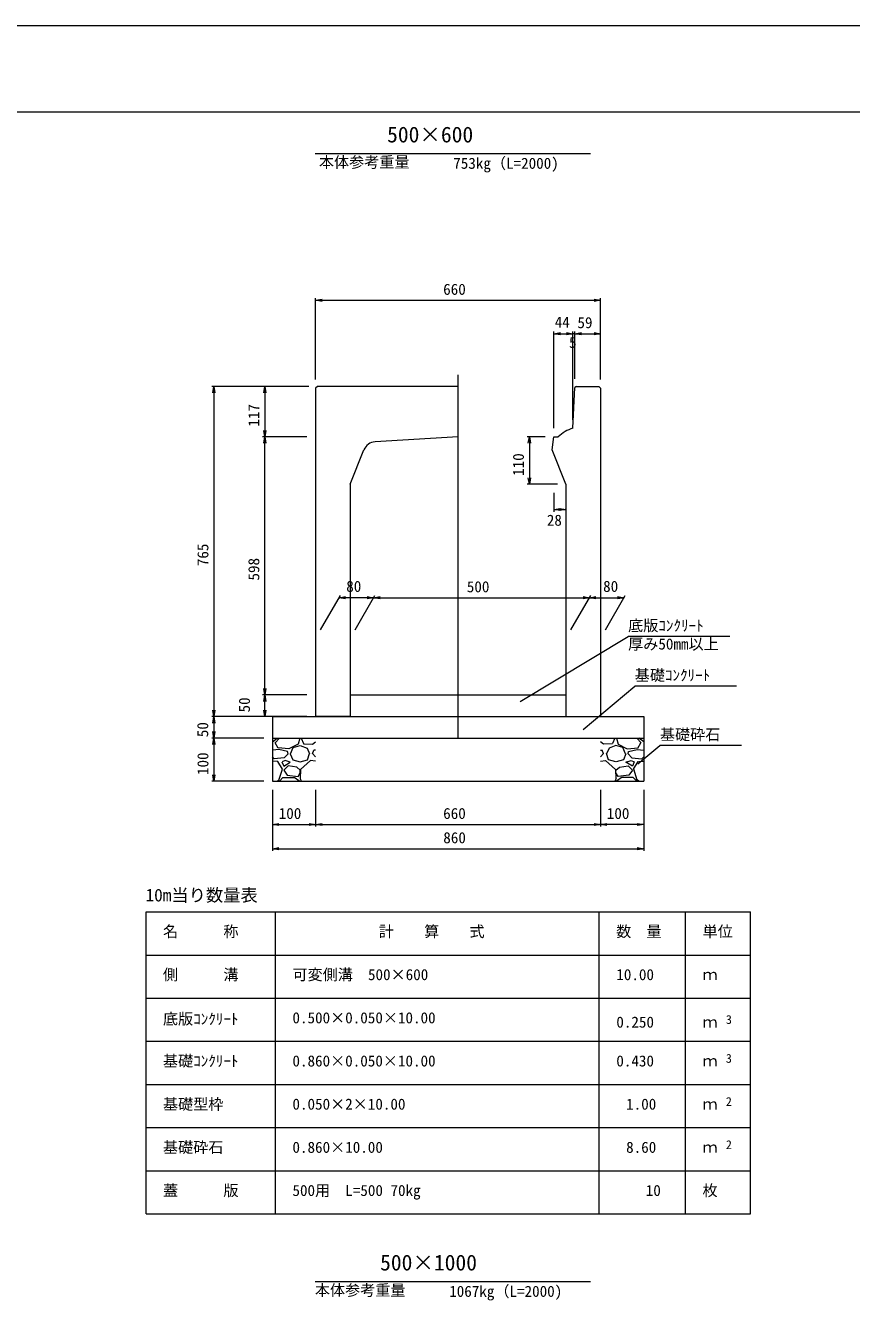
# Model space of a CAD drawing. Units: millimetres, scale not verified. Extents: x 2 to 84102, y -2 to 59398.
# Drawn here: x 20101 to 39237, y 29860 to 59398 of the extents above; entities that cross this region are included whole.
import ezdxf
from ezdxf.enums import TextEntityAlignment as Align

# ---------------------------------------------------------------- set-up
doc = ezdxf.new("R2010")
doc.units = ezdxf.units.MM
doc.header["$LTSCALE"] = 100
for name, color, linetype, lineweight in [('0_2', 7, 'Continuous', 9), ('D-STR-DIM', 7, 'Continuous', 18), ('D-STR-DIM（寸法）', 7, 'Continuous', 18), ('D-STR-HTXT（旗揚げ）', 4, 'Continuous', 18), ('D-STR-STRn（構造物）', 7, 'Continuous', 18), ('D-STR（構造物外形線）', 1, 'Continuous', 18), ('D-TTL(外枠）', 2, 'Continuous', 18), ('DEFPOINTS_3', 8, 'Continuous', 18), ('作図レイヤ', 1, 'Continuous', 18)]:
    doc.layers.add(name, color=color, linetype=linetype, lineweight=lineweight)
doc.layers.add('D-STR-TXT（文字）', color=7, linetype='Continuous')
doc.styles.add('ＭＳ ゴシック', font='')
doc.styles.get('ＭＳ ゴシック').set_extended_font_data('MS Gothic')

msp = doc.modelspace()

# ---------------------------------------------------------------- linework, layer by layer
at = {"layer": '0_2'}
for p, q in [((26822.1, 53031.7), (26972.1, 53056.7)), ((26972.1, 53006.7), (26822.1, 53031.7)), ((33272.1, 53056.7), (33422.1, 53031.7)), ((33422.1, 53031.7), (33272.1, 53006.7)), ((32342.1, 52257.8), (32492.1, 52282.8)), ((32492.1, 52232.8), (32342.1, 52257.8)), ((32632.1, 52282.8), (32782.1, 52257.8)), ((32782.1, 52257.8), (32632.1, 52232.8)), ((32830.4, 52257.8), (32980.4, 52282.8)), ((32980.4, 52232.8), (32830.4, 52257.8)), ((33272.1, 52282.8), (33422.1, 52257.8)), ((33422.1, 52257.8), (33272.1, 52232.8)), ((24440.5, 50888.3), (24465.5, 51038.3)), ((24465.5, 51038.3), (24490.5, 50888.3)), ((25619.8, 50888.3), (25644.8, 51038.3)), ((25644.8, 51038.3), (25669.8, 50888.3)), ((25644.8, 49868.3), (25619.8, 50018.3)), ((25669.8, 50018.3), (25644.8, 49868.3)), ((25619.8, 49718.3), (25644.8, 49868.3)), ((25644.8, 49868.3), (25669.8, 49718.3)), ((31749.9, 49718.3), (31774.9, 49868.3)), ((31774.9, 49868.3), (31799.9, 49718.3)), ((31774.9, 48768.3), (31749.9, 48918.3)), ((31799.9, 48918.3), (31774.9, 48768.3)), ((32342.1, 48183.3), (32492.1, 48208.3)), ((32492.1, 48158.3), (32342.1, 48183.3)), ((32472.1, 48208.3), (32622.1, 48183.3)), ((32622.1, 48183.3), (32472.1, 48158.3)), ((27366.8, 46140.6), (27516.8, 46165.6)), ((27516.8, 46115.6), (27366.8, 46140.6)), ((28016.8, 46165.6), (28166.8, 46140.6)), ((28166.8, 46140.6), (28016.8, 46115.6)), ((28166.8, 46140.6), (28316.8, 46165.6)), ((28316.8, 46115.6), (28166.8, 46140.6)), ((33016.8, 46165.6), (33166.8, 46140.6)), ((33166.8, 46140.6), (33016.8, 46115.6)), ((33166.8, 46140.6), (33316.8, 46165.6)), ((33316.8, 46115.6), (33166.8, 46140.6)), ((33816.8, 46165.6), (33966.8, 46140.6)), ((33966.8, 46140.6), (33816.8, 46115.6)), ((25644.8, 43888.3), (25619.8, 44038.3)), ((25669.8, 44038.3), (25644.8, 43888.3)), ((25619.8, 43738.3), (25644.8, 43888.3)), ((25644.8, 43888.3), (25669.8, 43738.3)), ((24465.5, 43388.3), (24440.5, 43538.3)), ((24490.5, 43538.3), (24465.5, 43388.3)), ((25644.8, 43388.3), (25619.8, 43538.3)), ((25669.8, 43538.3), (25644.8, 43388.3)), ((24440.5, 43238.3), (24465.5, 43388.3)), ((24465.5, 43388.3), (24490.5, 43238.3)), ((24465.5, 42888.3), (24440.5, 43038.3)), ((24440.5, 42738.3), (24465.5, 42888.3)), ((24490.5, 43038.3), (24465.5, 42888.3)), ((24465.5, 42888.3), (24490.5, 42738.3)), ((24465.5, 41888.3), (24440.5, 42038.3)), ((24490.5, 42038.3), (24465.5, 41888.3)), ((25822.1, 40888.3), (25972.1, 40913.3)), ((25972.1, 40863.3), (25822.1, 40888.3)), ((26672.1, 40913.3), (26822.1, 40888.3)), ((26822.1, 40888.3), (26672.1, 40863.3)), ((26822.1, 40888.3), (26972.1, 40913.3)), ((26972.1, 40863.3), (26822.1, 40888.3)), ((33272.1, 40913.3), (33422.1, 40888.3)), ((33422.1, 40888.3), (33272.1, 40863.3)), ((33422.1, 40888.3), (33572.1, 40913.3)), ((33572.1, 40863.3), (33422.1, 40888.3)), ((34272.1, 40913.3), (34422.1, 40888.3)), ((34422.1, 40888.3), (34272.1, 40863.3)), ((25822.1, 40326), (25972.1, 40351)), ((25972.1, 40301), (25822.1, 40326)), ((34272.1, 40351), (34422.1, 40326)), ((34422.1, 40326), (34272.1, 40301))]:
    msp.add_line(p, q, dxfattribs=at)
at = {"layer": '0_2', "lineweight": 18}
for p, q in [((26822.1, 53031.7), (26842.1, 53031.7)), ((33422.1, 53031.7), (33402.1, 53031.7)), ((32342.1, 52257.8), (32362.1, 52257.8)), ((32782.1, 52257.8), (32762.1, 52257.8)), ((32830.4, 52257.8), (32850.4, 52257.8)), ((33422.1, 52257.8), (33402.1, 52257.8)), ((24465.5, 51038.3), (24465.5, 51018.3)), ((25644.8, 51038.3), (25644.8, 51018.3)), ((25644.8, 49868.3), (25644.8, 49888.3)), ((25644.8, 49868.3), (25644.8, 49848.3)), ((31774.9, 49868.3), (31774.9, 49848.3)), ((31774.9, 48768.3), (31774.9, 48788.3)), ((32342.1, 48183.3), (32362.1, 48183.3)), ((32622.1, 48183.3), (32602.1, 48183.3)), ((27366.8, 46140.6), (27386.8, 46140.6)), ((28166.8, 46140.6), (28146.8, 46140.6)), ((28166.8, 46140.6), (28186.8, 46140.6)), ((33166.8, 46140.6), (33146.8, 46140.6)), ((33166.8, 46140.6), (33186.8, 46140.6)), ((33966.8, 46140.6), (33946.8, 46140.6)), ((25644.8, 43888.3), (25644.8, 43908.3)), ((25644.8, 43888.3), (25644.8, 43868.3)), ((24465.5, 43388.3), (24465.5, 43408.3)), ((24465.5, 43388.3), (24465.5, 43368.3)), ((25644.8, 43388.3), (25644.8, 43408.3)), ((24465.5, 42888.3), (24465.5, 42908.3)), ((24465.5, 42888.3), (24465.5, 42868.3)), ((24465.5, 41888.3), (24465.5, 41908.3)), ((25822.1, 40888.3), (25842.1, 40888.3)), ((26822.1, 40888.3), (26802.1, 40888.3)), ((26822.1, 40888.3), (26842.1, 40888.3)), ((33422.1, 40888.3), (33402.1, 40888.3)), ((33422.1, 40888.3), (33442.1, 40888.3)), ((34422.1, 40888.3), (34402.1, 40888.3)), ((25822.1, 40326), (25842.1, 40326)), ((34422.1, 40326), (34402.1, 40326))]:
    msp.add_line(p, q, dxfattribs=at)
at = {"layer": 'D-STR-DIM'}
for p, q in [((25822.1, 41688.3), (25822.1, 40276)), ((26822.1, 41688.3), (26822.1, 40838.3)), ((33422.1, 41688.3), (33422.1, 40838.3)), ((34422.1, 41688.3), (34422.1, 40276)), ((25842.1, 40888.3), (26802.1, 40888.3)), ((26842.1, 40888.3), (33402.1, 40888.3)), ((34402.1, 40888.3), (33442.1, 40888.3)), ((25842.1, 40326), (34402.1, 40326))]:
    msp.add_line(p, q, dxfattribs=at)
at = {"layer": 'D-STR-DIM（寸法）'}
for p, q in [((26822.1, 51198.3), (26822.1, 53081.7)), ((26842.1, 53031.7), (33402.1, 53031.7)), ((33422.1, 51198.3), (33422.1, 53081.7)), ((32342.1, 50068.3), (32342.1, 52307.8)), ((32782.1, 50265.7), (32782.1, 52307.8)), ((32830.4, 51208.3), (32830.4, 52307.8)), ((33422.1, 51198.3), (33422.1, 52307.8)), ((32362.1, 52257.8), (32762.1, 52257.8)), ((32830.4, 52257.8), (32782.1, 52257.8)), ((32850.4, 52257.8), (33402.1, 52257.8)), ((26662.1, 51038.3), (24415.5, 51038.3)), ((24465.5, 51018.3), (24465.5, 43408.3)), ((25644.8, 51018.3), (25644.8, 49888.3)), ((26622.1, 49868.3), (25594.8, 49868.3)), ((25644.8, 43908.3), (25644.8, 49848.3)), ((32142.1, 49868.3), (31724.9, 49868.3)), ((31774.9, 49848.3), (31774.9, 48788.3)), ((32422.1, 48768.3), (31724.9, 48768.3)), ((32342.1, 48568.3), (32342.1, 48133.3)), ((32622.1, 48568.3), (32622.1, 48133.3)), ((32362.1, 48183.3), (32602.1, 48183.3)), ((26937.6, 45397.3), (27395.6, 46190.6)), ((28146.8, 46140.6), (27386.8, 46140.6)), ((27737.6, 45397.3), (28195.6, 46190.6)), ((28186.8, 46140.6), (33146.8, 46140.6)), ((32737.6, 45397.3), (33195.6, 46190.6)), ((33186.8, 46140.6), (33946.8, 46140.6)), ((33537.6, 45397.3), (33995.6, 46190.6)), ((26622.1, 43888.3), (25594.8, 43888.3)), ((25644.8, 43408.3), (25644.8, 43868.3)), ((25622.1, 43388.3), (24415.5, 43388.3)), ((26622.1, 43388.3), (24415.5, 43388.3)), ((24465.5, 43368.3), (24465.5, 42908.3)), ((25622.1, 42888.3), (24415.5, 42888.3)), ((24465.5, 42868.3), (24465.5, 41908.3)), ((25622.1, 41888.3), (24415.5, 41888.3))]:
    msp.add_line(p, q, dxfattribs=at)
at = {"layer": 'D-STR-HTXT（旗揚げ）'}
for p, q in [((26815.5, 56434), (33193.9, 56434)), ((31559.2, 43734.4), (34062.1, 45241.1)), ((36421.9, 45241.1), (34062.1, 45241.1)), ((33022.9, 43090.2), (34214.6, 44091.5)), ((36574.5, 44091.5), (34214.6, 44091.5)), ((34289.9, 42291.1), (34798.3, 42717.3)), ((36684.6, 42717.3), (34798.3, 42717.3)), ((22893.4, 38863.8), (36893.4, 38863.8)), ((22893.4, 31863.8), (22893.4, 38863.8)), ((25893.4, 31863.8), (25893.4, 38863.8)), ((33393.4, 31863.8), (33393.4, 38863.8)), ((35393.4, 31863.8), (35393.4, 38863.8)), ((36893.4, 31863.8), (36893.4, 38863.8)), ((22893.4, 37863.8), (36893.4, 37863.8)), ((22893.4, 36863.8), (36893.4, 36863.8)), ((22893.4, 35863.8), (36893.4, 35863.8)), ((22893.4, 34863.8), (36893.4, 34863.8)), ((22893.4, 33863.8), (36893.4, 33863.8)), ((22893.4, 32863.8), (36893.4, 32863.8)), ((22893.4, 31863.8), (36893.4, 31863.8)), ((26815.5, 30300.2), (33193.9, 30300.2))]:
    msp.add_line(p, q, dxfattribs=at)
at = {"layer": 'D-STR-STRn（構造物）'}
for p, q in [((30122.1, 42888.3), (30122.1, 51307.1)), ((27622.1, 43888.3), (32622.1, 43888.3)), ((25822.1, 43388.3), (34422.1, 43388.3)), ((25822.1, 43388.3), (25822.1, 41888.3)), ((34422.1, 43388.3), (34422.1, 41888.3)), ((25822.1, 42888.3), (34422.1, 42888.3)), ((25822.1, 42801.3), (25934.7, 42888.3)), ((25883.9, 42777.9), (25983.3, 42888.3)), ((26454.2, 42887.8), (26414.2, 42747.8)), ((26488.3, 42888.3), (26542.2, 42760.2)), ((33756, 42888.3), (33702.1, 42760.2)), ((33790.1, 42887.8), (33830.1, 42747.8)), ((34360.4, 42777.9), (34261, 42888.3)), ((34422.1, 42801.3), (34309.6, 42888.3)), ((25974.8, 42626.7), (25822.1, 42610.6)), ((25955.8, 42657.3), (25885.8, 42777.3)), ((26203.2, 42639.9), (25953.2, 42659.9)), ((26173.5, 42578.4), (25973.5, 42628.4)), ((26184, 42527.2), (26174, 42577.2)), ((26414.4, 42747.1), (26204.4, 42637.1)), ((26243.6, 42527.8), (26303.6, 42667.8)), ((26304, 42667.8), (26464, 42717.8)), ((26463.5, 42717.8), (26623.5, 42657.8)), ((26543.3, 42757.3), (26753.3, 42747.3)), ((26624, 42657.5), (26684, 42527.5)), ((26753.7, 42528.1), (26783.7, 42608.1)), ((26753.9, 42748.6), (26822.1, 42801.3)), ((26822.1, 42610.6), (26784.8, 42606.7)), ((33490.4, 42748.6), (33422.1, 42801.3)), ((33422.1, 42610.6), (33459.5, 42606.7)), ((33490.6, 42528.1), (33460.6, 42608.1)), ((33701, 42757.3), (33491, 42747.3)), ((33620.3, 42657.5), (33560.3, 42527.5)), ((33780.8, 42717.8), (33620.8, 42657.8)), ((33940.3, 42667.8), (33780.3, 42717.8)), ((33829.9, 42747.1), (34039.9, 42637.1)), ((34000.6, 42527.8), (33940.6, 42667.8)), ((34041, 42639.9), (34291, 42659.9)), ((34060.3, 42527.2), (34070.3, 42577.2)), ((34070.8, 42578.4), (34270.8, 42628.4)), ((34269.5, 42626.7), (34422.1, 42610.6)), ((34288.4, 42657.3), (34358.4, 42777.3)), ((25863.6, 42411.1), (25822.1, 42456.3)), ((25944.2, 42346.8), (25822.1, 42357)), ((26093.2, 42428.4), (25863.2, 42408.4)), ((26056.1, 42168.4), (25946.1, 42348.4)), ((26043.5, 42337.9), (26083.5, 42237.9)), ((26113.8, 42367.5), (26043.8, 42337.5)), ((26083.5, 42238.1), (26233.5, 42328.1)), ((26183.8, 42247.8), (26083.8, 42147.8)), ((26183.9, 42527.9), (26093.9, 42427.9)), ((26234.2, 42328), (26114.2, 42368)), ((26385, 42218.4), (26185, 42248.4)), ((26233, 42528.1), (26293, 42388.1)), ((26293.1, 42387.1), (26463.1, 42337.1)), ((26464.4, 42337.2), (26634.4, 42387.2)), ((26704.1, 42367.8), (26474.1, 42157.8)), ((26633.6, 42388.3), (26683.6, 42528.3)), ((26822.1, 42357), (26704.2, 42366.8)), ((26822.1, 42456.3), (26753.6, 42531.1)), ((33422.1, 42456.3), (33490.7, 42531.1)), ((33422.1, 42357), (33540.1, 42366.8)), ((33540.2, 42367.8), (33770.2, 42157.8)), ((33610.7, 42388.3), (33560.7, 42528.3)), ((33779.9, 42337.2), (33609.9, 42387.2)), ((33951.2, 42387.1), (33781.2, 42337.1)), ((33859.3, 42218.4), (34059.3, 42248.4)), ((34011.3, 42528.1), (33951.3, 42388.1)), ((34010.1, 42328), (34130.1, 42368)), ((34160.8, 42238.1), (34010.8, 42328.1)), ((34060.4, 42527.9), (34150.4, 42427.9)), ((34060.5, 42247.8), (34160.5, 42147.8)), ((34130.5, 42367.5), (34200.5, 42337.5)), ((34151.1, 42428.4), (34381.1, 42408.4)), ((34200.8, 42337.9), (34160.8, 42237.9)), ((34188.2, 42168.4), (34298.2, 42348.4)), ((34300.1, 42346.8), (34422.1, 42357)), ((34380.7, 42411.1), (34422.1, 42456.3)), ((25974, 41917.5), (26054, 42167.5)), ((25983.3, 41888.3), (26063.9, 41977.9)), ((26063.9, 41977.9), (26323.9, 41977.9)), ((26083.6, 42148.2), (26163.6, 42028.2)), ((26164.2, 42027.4), (26414.2, 41997.4)), ((26323.6, 41980.1), (26453.6, 41890.1)), ((26466, 42145.8), (26386, 42215.8)), ((26414.2, 41998), (26464.2, 42088)), ((26462.2, 41950.2), (26488.3, 41888.3)), ((26473.4, 42158.3), (26463.4, 41948.3)), ((26463.9, 42087.9), (26463.9, 42147.9)), ((33782.1, 41950.2), (33756, 41888.3)), ((33770.9, 42158.3), (33780.9, 41948.3)), ((33778.3, 42145.8), (33858.3, 42215.8)), ((33830.1, 41998), (33780.1, 42088)), ((33780.4, 42087.9), (33780.4, 42147.9)), ((33920.7, 41980.1), (33790.7, 41890.1)), ((34080.1, 42027.4), (33830.1, 41997.4)), ((34180.4, 41977.9), (33920.4, 41977.9)), ((34160.7, 42148.2), (34080.7, 42028.2)), ((34261, 41888.3), (34180.4, 41977.9)), ((34270.3, 41917.5), (34190.3, 42167.5)), ((25822.1, 41888.3), (34422.1, 41888.3)), ((25934.7, 41888.3), (25973.9, 41918.6)), ((34309.5, 41888.3), (34270.4, 41918.6))]:
    msp.add_line(p, q, dxfattribs=at)
at = {"layer": 'D-STR（構造物外形線）'}
for p, q in [((26862.1, 51038.3), (26822.1, 50998.3)), ((26822.1, 50998.3), (26822.1, 43388.3)), ((30122.1, 51038.3), (26862.1, 51038.3)), ((32782.1, 50065.7), (32830.6, 51008.3)), ((32862.1, 51038.3), (32830.6, 51008.3)), ((32862.1, 51038.3), (33382.1, 51038.3)), ((33382.1, 51038.3), (33422.1, 50998.3)), ((33422.1, 50998.3), (33422.1, 43388.3)), ((30122.1, 49868.3), (28201.4, 49753)), ((32303.5, 49565), (32342.1, 49868.3)), ((32342.1, 49868.3), (32442.1, 49868.3)), ((27622.1, 48768.3), (27940.8, 49565)), ((32622.1, 48768.3), (32303.5, 49565)), ((27622.1, 48768.3), (27622.1, 43388.3)), ((32622.1, 48768.3), (32622.1, 43388.3)), ((27622.1, 43388.3), (26822.1, 43388.3)), ((32622.1, 43388.3), (33422.1, 43388.3))]:
    msp.add_line(p, q, dxfattribs=at)
for centre, radius, start, end in [((33001.5, 49296.3), 800, 105.91092, 134.35825), ((28219.4, 49453.6), 300, 93.43363, 158.19859)]:
    msp.add_arc(centre, radius, start, end, dxfattribs=at)
at = {"layer": 'D-TTL(外枠）'}
msp.add_line((2502.5, 57397.9), (82002.5, 57397.9), dxfattribs=at)
at = {"layer": 'DEFPOINTS_3'}
msp.add_line((2.5, 59397.9), (84102.5, 59397.9), dxfattribs=at)
at = {"layer": '作図レイヤ'}
msp.add_line((27522.1, 43388.3), (26822.1, 43388.3), dxfattribs=at)

# ---------------------------------------------------------------- texts
at = {"layer": 'D-STR-DIM', "style": 'ＭＳ ゴシック'}
for s, p in [('100', (25967.7, 40938.3)), ('660', (29777.5, 40938.3)), ('100', (33567.7, 40938.3)), ('860', (29780.1, 40376))]:
    msp.add_text(s, height=256.6, dxfattribs=at).set_placement(p, align=Align.BOTTOM_LEFT)
at = {"layer": 'D-STR-DIM（寸法）', "style": 'ＭＳ ゴシック'}
for s, p in [('660', (29777.5, 53081.7)), ('44', (32361.9, 52320.9)), ('59', (32887.3, 52308.9)), ('5', (32692, 51849.5)), ('28', (32178.8, 47731.9)), ('80', (27531.8, 46198.9)), ('500', (30324.8, 46190.6)), ('80', (33482.5, 46199.2))]:
    msp.add_text(s, height=256.6, dxfattribs=at).set_placement(p, align=Align.BOTTOM_LEFT)
for s, p in [('117', (25594.8, 50105.1)), ('110', (31724.9, 48963.8)), ('765', (24415.5, 46871.3)), ('598', (25594.8, 46538.9)), ('50', (25377.2, 43483.2)), ('50', (24411.4, 42910)), ('100', (24415.5, 42033.8))]:
    msp.add_text(s, height=256.6, rotation=90, dxfattribs=at).set_placement(p, align=Align.BOTTOM_LEFT)
at = {"layer": 'D-STR-TXT（文字）', "style": 'ＭＳ ゴシック'}
for s, height, p in [('500×600', 366.6, (28478.1, 56578.8)), ('本体参考重量', 256.6, (26898.6, 56027.3)), ('753kg（L=2000)', 256.6, (30010.6, 56000.9)), ('底版ｺﾝｸﾘｰﾄ', 256.6, (34062.1, 45291.1)), ('厚み50mm以上', 256.6, (34062.1, 44863.9)), ('基礎ｺﾝｸﾘｰﾄ', 256.6, (34214.6, 44141.5)), ('基礎砕石', 256.6, (34798.3, 42767.3)), ('10m当り数量表', 293.3, (22882.4, 39016.3)), ('名\u3000\u3000\u3000称', 256.6, (23285.6, 38204.1)), ('計\u3000\u3000算\u3000\u3000式', 256.6, (28286.4, 38204.1)), ('数\u3000量', 256.6, (33785.6, 38204.1)), ('単位', 256.6, (35785.6, 38204.1)), ('側\u3000\u3000\u3000溝', 256.6, (23285.6, 37204.1)), ('可変側溝\u3000500×600', 256.6, (26285.6, 37204.1)), ('10.00', 256.6, (33788.3, 37204.1)), ('ｍ', 256.6, (35785.6, 37204.1)), ('底版ｺﾝｸﾘｰﾄ', 256.6, (23285.6, 36177.6)), ('0.500×0.050×10.00', 256.6, (26285.6, 36204.1)), ('0.250', 256.6, (33788.3, 36104.1)), ('ｍ', 256.6, (35785.6, 36104.1)), ('3', 205.3, (36325.8, 36204.6)), ('基礎ｺﾝｸﾘｰﾄ', 256.6, (23285.6, 35204.1)), ('0.860×0.050×10.00', 256.6, (26285.6, 35204.1)), ('0.430', 256.6, (33788.3, 35204.1)), ('ｍ', 256.6, (35785.6, 35204.1)), ('3', 205.3, (36325.8, 35304.6)), ('基礎型枠', 256.6, (23285.6, 34204.1)), ('2', 205.3, (36325.8, 34304.6)), ('0.050×2×10.00', 256.6, (26285.6, 34204.1)), ('1.00', 256.6, (34015.7, 34204.1)), ('ｍ', 256.6, (35785.6, 34204.1)), ('基礎砕石', 256.6, (23285.6, 33204.1)), ('0.860×10.00', 256.6, (26285.6, 33204.1)), ('8.60', 256.6, (34015.7, 33204.1)), ('ｍ', 256.6, (35785.6, 33204.1)), ('2', 205.3, (36325.8, 33304.6)), ('蓋\u3000\u3000\u3000版', 256.6, (23285.6, 32204.1)), ('500用\u3000L=500 70kg', 256.6, (26285.6, 32204.1)), ('10', 256.6, (34470.5, 32204.1)), ('枚', 256.6, (35785.6, 32204.1)), ('500×1000', 366.6, (28315.7, 30445)), ('本体参考重量', 256.6, (26804.7, 29893.5)), ('1067kg（L=2000)', 256.6, (29916.7, 29867.1))]:
    msp.add_text(s, height=height, dxfattribs=at).set_placement(p, align=Align.BOTTOM_LEFT)

doc.saveas('drawing.dxf')
